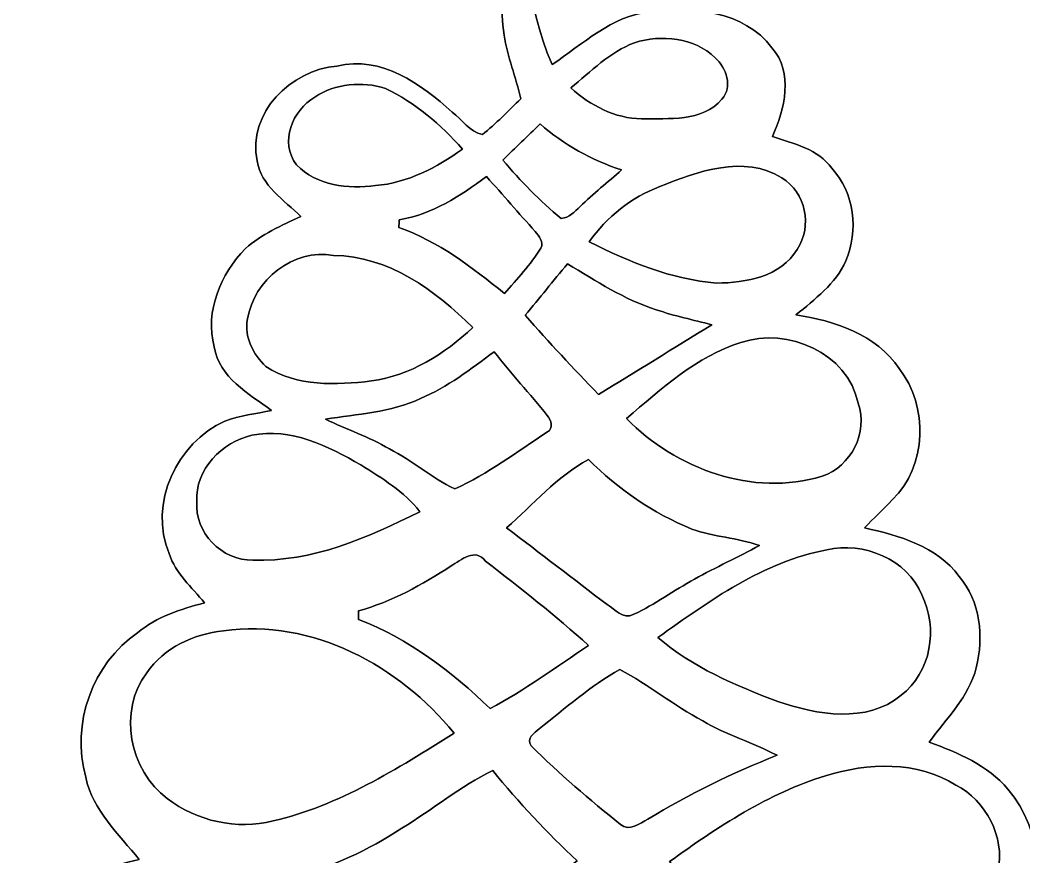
# Model space of a CAD drawing. Header units: centimetres. Extents: x -16.8 to 16.8, y -16.7 to 16.7.
# Drawn here: x -5.26 to 6.11, y 0.61 to 10.1 of the extents above; entities that cross this region are included whole.
import ezdxf

# ---------------------------------------------------------------- set-up
doc = ezdxf.new("R2010")
doc.units = ezdxf.units.CM
doc.header["$MEASUREMENT"] = 0
doc.layers.add('Layer 1', color=7, linetype='Continuous')

msp = doc.modelspace()

# ---------------------------------------------------------------- linework, layer by layer
at = {"layer": 'Layer 1', "color": 7}
for points, knots in [([(-16.77458, 16.66875), (-16.77458, 16.66875), (16.77458, 16.66875), (16.77458, 16.66875), (16.77458, 16.66875), (16.77458, 16.66875), (16.77458, -16.66875), (16.77458, -16.66875), (16.77458, -16.66875), (16.77458, -16.66875), (-16.77458, -16.66875), (-16.77458, -16.66875), (-16.77458, -16.66875), (-16.77458, -16.66875), (-16.77458, 16.66875), (-16.77458, 16.66875), (-16.77458, 16.66875), (-16.77458, 16.66875), (-16.77458, 16.66875), (-16.77458, 16.66875)], [0, 0, 0, 0, 0.16666667, 0.16666667, 0.16666667, 0.16666667, 0.33333333, 0.33333333, 0.33333333, 0.33333333, 0.5, 0.5, 0.5, 0.5, 0.66666667, 0.66666667, 0.66666667, 0.66666667, 1, 1, 1, 1]), ([(0.4131, 15.77693), (0.10372, 15.27492), (-0.15381, 14.72494), (-0.2226, 14.13298), (-0.2226, 14.13298), (-0.69921, 14.24693), (-1.21214, 14.2427), (-1.6697, 14.05467), (-1.6697, 14.05467), (-1.79952, 13.97847), (-1.96568, 13.92132), (-2.03235, 13.77491), (-2.03235, 13.77491), (-1.99425, 13.65991), (-1.90571, 13.57171), (-1.82421, 13.48599), (-1.82421, 13.48599), (-1.49754, 13.16567), (-1.07068, 12.97834), (-0.63324, 12.86616), (-0.63324, 12.86616), (-0.73766, 12.72822), (-0.87136, 12.61392), (-0.96203, 12.4647), (-0.96203, 12.4647), (-1.24284, 12.09075), (-1.25095, 11.59651), (-1.26824, 11.1506), (-1.26824, 11.1506), (-1.14618, 11.09698), (-1.01847, 11.03771), (-0.87948, 11.07757), (-0.87948, 11.07757), (-0.43533, 11.13437), (-0.03175, 11.37991), (0.26211, 11.71222), (0.26211, 11.71222), (0.22331, 11.11779), (0.14323, 10.52019), (0.22296, 9.9254), (0.22296, 9.9254), (0.26106, 9.67916), (0.35631, 9.44668), (0.41134, 9.20397), (0.41134, 9.20397), (0.26846, 9.06674), (0.133, 8.92069), (-0.02364, 8.79898), (-0.02364, 8.79898), (-0.17004, 8.82756), (-0.25329, 8.96902), (-0.36548, 9.05369), (-0.36548, 9.05369), (-0.72037, 9.36696), (-1.16734, 9.69857), (-1.67181, 9.57368), (-1.67181, 9.57368), (-2.19216, 9.53488), (-2.68746, 9.04028), (-2.57634, 8.49947), (-2.57634, 8.49947), (-2.53012, 8.22007), (-2.27013, 8.05356), (-2.07927, 7.86977), (-2.07927, 7.86977), (-2.29941, 7.76922), (-2.52589, 7.66833), (-2.70898, 7.50676), (-2.70898, 7.50676), (-2.98873, 7.21607), (-3.16794, 6.79873), (-3.06317, 6.39092), (-3.06317, 6.39092), (-3.00496, 6.04449), (-2.67229, 5.85999), (-2.41159, 5.67161), (-2.41159, 5.67161), (-2.58868, 5.6328), (-2.77248, 5.61763), (-2.94217, 5.55061), (-2.94217, 5.55061), (-3.4858, 5.30472), (-3.81282, 4.61504), (-3.57188, 4.04918), (-3.57188, 4.04918), (-3.50273, 3.82411), (-3.31399, 3.66889), (-3.17253, 3.48968), (-3.17253, 3.48968), (-3.44064, 3.41877), (-3.71299, 3.33269), (-3.92994, 3.15207), (-3.92994, 3.15207), (-4.44324, 2.79964), (-4.68842, 2.11349), (-4.51661, 1.51377), (-4.51661, 1.51377), (-4.43971, 1.1363), (-4.14267, 0.8696), (-3.9116, 0.58067), (-3.9116, 0.58067), (-4.25485, 0.502), (-4.60551, 0.38982), (-4.86057, 0.13335), (-4.86057, 0.13335), (-5.32765, -0.33514), (-5.56824, -1.06468), (-5.37633, -1.71097), (-5.37633, -1.71097), (-5.33047, -1.99425), (-5.13927, -2.2158), (-4.98828, -2.44898), (-4.98828, -2.44898), (-5.34423, -2.56893), (-5.6956, -2.72803), (-5.97041, -2.99014), (-5.97041, -2.99014), (-6.40574, -3.43429), (-6.66856, -4.06788), (-6.56096, -4.69512), (-6.56096, -4.69512), (-6.5278, -5.0606), (-6.31649, -5.36928), (-6.11964, -5.66596), (-6.11964, -5.66596), (-6.53591, -5.76263), (-6.94796, -5.91855), (-7.27569, -6.20113), (-7.27569, -6.20113), (-7.82214, -6.68761), (-8.13259, -7.48171), (-7.9181, -8.20244), (-7.9181, -8.20244), (-7.85742, -8.5725), (-7.58966, -8.85084), (-7.40551, -9.16411), (-7.40551, -9.16411), (-7.97525, -9.35919), (-8.51076, -9.68728), (-8.88436, -10.16635), (-8.88436, -10.16635), (-9.60579, -11.07475), (-9.52324, -12.48692), (-8.76018, -13.34629), (-8.76018, -13.34629), (-8.01617, -14.2367), (-6.7885, -14.58877), (-5.66349, -14.54503), (-5.66349, -14.54503), (-3.9183, -14.46601), (-2.30893, -13.66344), (-0.8696, -12.72999), (-0.8696, -12.72999), (-0.56444, -13.4814), (-0.66322, -14.34042), (-0.9211, -15.09183), (-0.9211, -15.09183), (-1.01424, -15.40651), (-1.18004, -15.71837), (-1.13594, -16.05597), (-1.13594, -16.05597), (-1.04669, -16.28175), (-0.77047, -16.36042), (-0.54786, -16.34666), (-0.54786, -16.34666), (0.34608, -16.35584), (1.24001, -16.41581), (2.13431, -16.37982), (2.13431, -16.37982), (2.4578, -16.3957), (2.83986, -16.17098), (2.81799, -15.80868), (2.81799, -15.80868), (2.80247, -15.13487), (2.56469, -14.49035), (2.47191, -13.82607), (2.47191, -13.82607), (2.38337, -13.32195), (2.42111, -12.80795), (2.46133, -12.30171), (2.46133, -12.30171), (2.66947, -12.39626), (2.85574, -12.52996), (3.05329, -12.64426), (3.05329, -12.64426), (4.12397, -13.31701), (5.44054, -13.58618), (6.69043, -13.39568), (6.69043, -13.39568), (7.37941, -13.3036), (8.0645, -13.06901), (8.61483, -12.63579), (8.61483, -12.63579), (9.01382, -12.33981), (9.31051, -11.90907), (9.4555, -11.43494), (9.4555, -11.43494), (9.55111, -10.92835), (9.52853, -10.3953), (9.39518, -9.89789), (9.39518, -9.89789), (9.25371, -9.52359), (9.01418, -9.18916), (8.71502, -8.92457), (8.71502, -8.92457), (8.24971, -8.52911), (7.6708, -8.30051), (7.0866, -8.14564), (7.0866, -8.14564), (7.23265, -8.00947), (7.38399, -7.87859), (7.51664, -7.72901), (7.51664, -7.72901), (8.07473, -7.10812), (8.15093, -6.10447), (7.67115, -5.4169), (7.67115, -5.4169), (7.34589, -4.91596), (6.76346, -4.65667), (6.20642, -4.50286), (6.20642, -4.50286), (6.31437, -4.40126), (6.43396, -4.31341), (6.54579, -4.2164), (6.54579, -4.2164), (7.21431, -3.59234), (7.37129, -2.44404), (6.7878, -1.71309), (6.7878, -1.71309), (6.48018, -1.29328), (5.94819, -1.14018), (5.46171, -1.03752), (5.46171, -1.03752), (5.68889, -0.83361), (5.94042, -0.64699), (6.0833, -0.3683), (6.0833, -0.3683), (6.40715, 0.17286), (6.32636, 0.89853), (5.93161, 1.38007), (5.93161, 1.38007), (5.69983, 1.64924), (5.36504, 1.79176), (5.03908, 1.91206), (5.03908, 1.91206), (5.23628, 2.17946), (5.48711, 2.42464), (5.57283, 2.75555), (5.57283, 2.75555), (5.6582, 3.10374), (5.6194, 3.5112), (5.37669, 3.79024), (5.37669, 3.79024), (5.12586, 4.13279), (4.699, 4.25309), (4.3053, 4.33917), (4.3053, 4.33917), (4.4069, 4.44888), (4.51873, 4.54766), (4.61927, 4.65843), (4.61927, 4.65843), (5.01685, 5.03837), (5.03237, 5.72135), (4.69794, 6.14574), (4.69794, 6.14574), (4.44394, 6.53415), (3.96487, 6.68796), (3.52919, 6.75358), (3.52919, 6.75358), (3.74333, 6.93314), (3.97757, 7.10353), (4.09575, 7.36812), (4.09575, 7.36812), (4.23933, 7.70961), (4.19312, 8.13929), (3.93559, 8.41551), (3.93559, 8.41551), (3.78072, 8.63424), (3.50132, 8.69632), (3.26214, 8.7757), (3.26214, 8.7757), (3.40148, 9.08226), (3.5052, 9.50454), (3.25579, 9.78217), (3.25579, 9.78217), (2.94111, 10.20269), (2.35162, 10.25207), (1.87325, 10.19104), (1.87325, 10.19104), (1.43792, 10.14166), (1.11407, 9.82274), (0.76588, 9.59097), (0.76588, 9.59097), (0.46179, 10.2937), (0.43815, 11.07017), (0.41698, 11.82335), (0.41698, 11.82335), (0.70167, 11.60956), (0.95426, 11.34251), (1.28905, 11.20316), (1.28905, 11.20316), (1.48978, 11.10227), (1.71697, 11.08251), (1.93499, 11.0423), (1.93499, 11.0423), (2.22568, 11.60004), (1.90006, 12.23716), (1.58856, 12.70988), (1.58856, 12.70988), (2.19393, 12.79278), (2.66277, 13.2528), (2.97039, 13.75339), (2.97039, 13.75339), (2.8007, 13.92872), (2.60138, 14.08853), (2.35973, 14.14745), (2.35973, 14.14745), (1.97873, 14.25928), (1.57621, 14.16262), (1.20191, 14.07301), (1.20191, 14.07301), (1.21073, 14.71718), (0.94756, 15.39346), (0.4131, 15.77693)], [0, 0, 0, 0, 0.01219512, 0.01219512, 0.01219512, 0.01219512, 0.02439024, 0.02439024, 0.02439024, 0.02439024, 0.03658537, 0.03658537, 0.03658537, 0.03658537, 0.04878049, 0.04878049, 0.04878049, 0.04878049, 0.06097561, 0.06097561, 0.06097561, 0.06097561, 0.07317073, 0.07317073, 0.07317073, 0.07317073, 0.08536585, 0.08536585, 0.08536585, 0.08536585, 0.09756098, 0.09756098, 0.09756098, 0.09756098, 0.1097561, 0.1097561, 0.1097561, 0.1097561, 0.12195122, 0.12195122, 0.12195122, 0.12195122, 0.13414634, 0.13414634, 0.13414634, 0.13414634, 0.14634146, 0.14634146, 0.14634146, 0.14634146, 0.15853659, 0.15853659, 0.15853659, 0.15853659, 0.17073171, 0.17073171, 0.17073171, 0.17073171, 0.18292683, 0.18292683, 0.18292683, 0.18292683, 0.19512195, 0.19512195, 0.19512195, 0.19512195, 0.20731707, 0.20731707, 0.20731707, 0.20731707, 0.2195122, 0.2195122, 0.2195122, 0.2195122, 0.23170732, 0.23170732, 0.23170732, 0.23170732, 0.24390244, 0.24390244, 0.24390244, 0.24390244, 0.25609756, 0.25609756, 0.25609756, 0.25609756, 0.26829268, 0.26829268, 0.26829268, 0.26829268, 0.2804878, 0.2804878, 0.2804878, 0.2804878, 0.29268293, 0.29268293, 0.29268293, 0.29268293, 0.30487805, 0.30487805, 0.30487805, 0.30487805, 0.31707317, 0.31707317, 0.31707317, 0.31707317, 0.32926829, 0.32926829, 0.32926829, 0.32926829, 0.34146341, 0.34146341, 0.34146341, 0.34146341, 0.35365854, 0.35365854, 0.35365854, 0.35365854, 0.36585366, 0.36585366, 0.36585366, 0.36585366, 0.37804878, 0.37804878, 0.37804878, 0.37804878, 0.3902439, 0.3902439, 0.3902439, 0.3902439, 0.40243902, 0.40243902, 0.40243902, 0.40243902, 0.41463415, 0.41463415, 0.41463415, 0.41463415, 0.42682927, 0.42682927, 0.42682927, 0.42682927, 0.43902439, 0.43902439, 0.43902439, 0.43902439, 0.45121951, 0.45121951, 0.45121951, 0.45121951, 0.46341463, 0.46341463, 0.46341463, 0.46341463, 0.47560976, 0.47560976, 0.47560976, 0.47560976, 0.48780488, 0.48780488, 0.48780488, 0.48780488, 0.5, 0.5, 0.5, 0.5, 0.51219512, 0.51219512, 0.51219512, 0.51219512, 0.52439024, 0.52439024, 0.52439024, 0.52439024, 0.53658537, 0.53658537, 0.53658537, 0.53658537, 0.54878049, 0.54878049, 0.54878049, 0.54878049, 0.56097561, 0.56097561, 0.56097561, 0.56097561, 0.57317073, 0.57317073, 0.57317073, 0.57317073, 0.58536585, 0.58536585, 0.58536585, 0.58536585, 0.59756098, 0.59756098, 0.59756098, 0.59756098, 0.6097561, 0.6097561, 0.6097561, 0.6097561, 0.62195122, 0.62195122, 0.62195122, 0.62195122, 0.63414634, 0.63414634, 0.63414634, 0.63414634, 0.64634146, 0.64634146, 0.64634146, 0.64634146, 0.65853659, 0.65853659, 0.65853659, 0.65853659, 0.67073171, 0.67073171, 0.67073171, 0.67073171, 0.68292683, 0.68292683, 0.68292683, 0.68292683, 0.69512195, 0.69512195, 0.69512195, 0.69512195, 0.70731707, 0.70731707, 0.70731707, 0.70731707, 0.7195122, 0.7195122, 0.7195122, 0.7195122, 0.73170732, 0.73170732, 0.73170732, 0.73170732, 0.74390244, 0.74390244, 0.74390244, 0.74390244, 0.75609756, 0.75609756, 0.75609756, 0.75609756, 0.76829268, 0.76829268, 0.76829268, 0.76829268, 0.7804878, 0.7804878, 0.7804878, 0.7804878, 0.79268293, 0.79268293, 0.79268293, 0.79268293, 0.80487805, 0.80487805, 0.80487805, 0.80487805, 0.81707317, 0.81707317, 0.81707317, 0.81707317, 0.82926829, 0.82926829, 0.82926829, 0.82926829, 0.84146341, 0.84146341, 0.84146341, 0.84146341, 0.85365854, 0.85365854, 0.85365854, 0.85365854, 0.86585366, 0.86585366, 0.86585366, 0.86585366, 0.87804878, 0.87804878, 0.87804878, 0.87804878, 0.8902439, 0.8902439, 0.8902439, 0.8902439, 0.90243902, 0.90243902, 0.90243902, 0.90243902, 0.91463415, 0.91463415, 0.91463415, 0.91463415, 0.92682927, 0.92682927, 0.92682927, 0.92682927, 0.93902439, 0.93902439, 0.93902439, 0.93902439, 0.95121951, 0.95121951, 0.95121951, 0.95121951, 0.96341463, 0.96341463, 0.96341463, 0.96341463, 0.97560976, 0.97560976, 0.97560976, 0.97560976, 1, 1, 1, 1]), ([(1.69898, 9.83827), (2.00448, 9.93528), (2.37666, 9.90036), (2.61373, 9.66893), (2.61373, 9.66893), (2.74002, 9.55428), (2.81517, 9.34261), (2.69064, 9.19797), (2.69064, 9.19797), (2.46662, 8.93868), (2.08492, 8.98384), (1.78082, 8.97572), (1.78082, 8.97572), (1.47849, 8.98172), (1.19733, 9.12707), (0.9779, 9.32709), (0.9779, 9.32709), (1.20579, 9.51089), (1.41817, 9.73561), (1.69898, 9.83827)], [0, 0, 0, 0, 0.16666667, 0.16666667, 0.16666667, 0.16666667, 0.33333333, 0.33333333, 0.33333333, 0.33333333, 0.5, 0.5, 0.5, 0.5, 0.66666667, 0.66666667, 0.66666667, 0.66666667, 1, 1, 1, 1]), ([(-1.92158, 9.22337), (-1.69086, 9.37613), (-1.38289, 9.4047), (-1.12219, 9.32145), (-1.12219, 9.32145), (-0.78599, 9.15846), (-0.49389, 8.91293), (-0.24906, 8.63212), (-0.24906, 8.63212), (-0.54116, 8.42504), (-0.87066, 8.25112), (-1.23296, 8.21937), (-1.23296, 8.21937), (-1.54058, 8.17809), (-1.905, 8.21831), (-2.12831, 8.45538), (-2.12831, 8.45538), (-2.32939, 8.71361), (-2.17346, 9.07239), (-1.92158, 9.22337)], [0, 0, 0, 0, 0.16666667, 0.16666667, 0.16666667, 0.16666667, 0.33333333, 0.33333333, 0.33333333, 0.33333333, 0.5, 0.5, 0.5, 0.5, 0.66666667, 0.66666667, 0.66666667, 0.66666667, 1, 1, 1, 1]), ([(0.20743, 8.50971), (0.3489, 8.64588), (0.4886, 8.78311), (0.63077, 8.91857), (0.63077, 8.91857), (0.90099, 8.68468), (1.21461, 8.50688), (1.55434, 8.39682), (1.55434, 8.39682), (1.39841, 8.25747), (1.2319, 8.13012), (1.08373, 7.98195), (1.08373, 7.98195), (1.02129, 7.92586), (0.9592, 7.85424), (0.8696, 7.84719), (0.8696, 7.84719), (0.62689, 8.04404), (0.40958, 8.27158), (0.20743, 8.50971)], [0, 0, 0, 0, 0.16666667, 0.16666667, 0.16666667, 0.16666667, 0.33333333, 0.33333333, 0.33333333, 0.33333333, 0.5, 0.5, 0.5, 0.5, 0.66666667, 0.66666667, 0.66666667, 0.66666667, 1, 1, 1, 1]), ([(1.9872, 8.20773), (2.41124, 8.37882), (2.94181, 8.57709), (3.36797, 8.30651), (3.36797, 8.30651), (3.64173, 8.14987), (3.71722, 7.75547), (3.54436, 7.49688), (3.54436, 7.49688), (3.35668, 7.18538), (2.96369, 7.11835), (2.62925, 7.11447), (2.62925, 7.11447), (2.11843, 7.15751), (1.63936, 7.35401), (1.18674, 7.58261), (1.18674, 7.58261), (1.38677, 7.86236), (1.66194, 8.08955), (1.9872, 8.20773)], [0, 0, 0, 0, 0.16666667, 0.16666667, 0.16666667, 0.16666667, 0.33333333, 0.33333333, 0.33333333, 0.33333333, 0.5, 0.5, 0.5, 0.5, 0.66666667, 0.66666667, 0.66666667, 0.66666667, 1, 1, 1, 1]), ([(-0.96485, 7.83343), (-0.59126, 7.89446), (-0.27552, 8.10295), (0.02293, 8.32097), (0.02293, 8.32097), (0.20955, 8.11601), (0.38806, 7.90434), (0.57538, 7.70008), (0.57538, 7.70008), (0.61489, 7.64752), (0.67839, 7.58049), (0.63782, 7.51099), (0.63782, 7.51099), (0.52282, 7.32296), (0.36936, 7.16209), (0.22613, 6.99558), (0.22613, 6.99558), (-0.13935, 7.29439), (-0.5207, 7.58684), (-0.97049, 7.74418), (-0.97049, 7.74418), (-0.96908, 7.7664), (-0.96626, 7.81121), (-0.96485, 7.83343)], [0, 0, 0, 0, 0.14285714, 0.14285714, 0.14285714, 0.14285714, 0.28571429, 0.28571429, 0.28571429, 0.28571429, 0.42857143, 0.42857143, 0.42857143, 0.42857143, 0.57142857, 0.57142857, 0.57142857, 0.57142857, 0.71428571, 0.71428571, 0.71428571, 0.71428571, 1, 1, 1, 1]), ([(-2.68499, 6.70842), (-2.61267, 7.15151), (-2.16711, 7.50888), (-1.71062, 7.42809), (-1.71062, 7.42809), (-1.08409, 7.42209), (-0.55739, 7.03439), (-0.1337, 6.61035), (-0.1337, 6.61035), (-0.45085, 6.30908), (-0.84208, 6.06743), (-1.28164, 6.00534), (-1.28164, 6.00534), (-1.68063, 5.95806), (-2.12408, 5.94007), (-2.47615, 6.16867), (-2.47615, 6.16867), (-2.62043, 6.30837), (-2.7245, 6.50134), (-2.68499, 6.70842)], [0, 0, 0, 0, 0.16666667, 0.16666667, 0.16666667, 0.16666667, 0.33333333, 0.33333333, 0.33333333, 0.33333333, 0.5, 0.5, 0.5, 0.5, 0.66666667, 0.66666667, 0.66666667, 0.66666667, 1, 1, 1, 1]), ([(0.94192, 7.33213), (1.26577, 7.13987), (1.58397, 6.92609), (1.94698, 6.81284), (1.94698, 6.81284), (2.15159, 6.74052), (2.36537, 6.69925), (2.57493, 6.6421), (2.57493, 6.6421), (2.14877, 6.37611), (1.71873, 6.11646), (1.29152, 5.85223), (1.29152, 5.85223), (1.00965, 6.14609), (0.72919, 6.44243), (0.46284, 6.75005), (0.46284, 6.75005), (0.6223, 6.94408), (0.77893, 7.14058), (0.94192, 7.33213)], [0, 0, 0, 0, 0.16666667, 0.16666667, 0.16666667, 0.16666667, 0.33333333, 0.33333333, 0.33333333, 0.33333333, 0.5, 0.5, 0.5, 0.5, 0.66666667, 0.66666667, 0.66666667, 0.66666667, 1, 1, 1, 1]), ([(2.90618, 6.44207), (3.43606, 6.61776), (4.11374, 6.32566), (4.23439, 5.7531), (4.23439, 5.7531), (4.34834, 5.42008), (4.1529, 5.03449), (3.82623, 4.92478), (3.82623, 4.92478), (3.03847, 4.68701), (2.17064, 5.00803), (1.60972, 5.57918), (1.60972, 5.57918), (2.00307, 5.91608), (2.40312, 6.28297), (2.90618, 6.44207)], [0, 0, 0, 0, 0.2, 0.2, 0.2, 0.2, 0.4, 0.4, 0.4, 0.4, 0.6, 0.6, 0.6, 0.6, 1, 1, 1, 1]), ([(-0.72461, 5.80602), (-0.41875, 5.93549), (-0.15416, 6.13939), (0.11007, 6.33695), (0.11007, 6.33695), (0.2988, 6.08647), (0.51647, 5.85999), (0.71191, 5.61516), (0.71191, 5.61516), (0.75459, 5.56472), (0.78528, 5.46594), (0.71226, 5.42819), (0.71226, 5.42819), (0.37077, 5.20312), (0.03775, 4.95124), (-0.33549, 4.7819), (-0.33549, 4.7819), (-0.59866, 4.90326), (-0.81668, 5.10716), (-1.07774, 5.23522), (-1.07774, 5.23522), (-1.30739, 5.37351), (-1.56351, 5.45394), (-1.80234, 5.57212), (-1.80234, 5.57212), (-1.44145, 5.6321), (-1.06151, 5.64797), (-0.72461, 5.80602)], [0, 0, 0, 0, 0.125, 0.125, 0.125, 0.125, 0.25, 0.25, 0.25, 0.25, 0.375, 0.375, 0.375, 0.375, 0.5, 0.5, 0.5, 0.5, 0.625, 0.625, 0.625, 0.625, 0.75, 0.75, 0.75, 0.75, 1, 1, 1, 1]), ([(-2.63454, 5.38974), (-2.19534, 5.48076), (-1.77094, 5.26415), (-1.40123, 5.0546), (-1.40123, 5.0546), (-1.16276, 4.90114), (-0.90664, 4.75192), (-0.7306, 4.52367), (-0.7306, 4.52367), (-1.32045, 4.22945), (-1.94945, 3.95005), (-2.62431, 3.97545), (-2.62431, 3.97545), (-2.9785, 3.96734), (-3.28542, 4.28837), (-3.25967, 4.63903), (-3.25967, 4.63903), (-3.28083, 5.00027), (-2.97286, 5.31601), (-2.63454, 5.38974)], [0, 0, 0, 0, 0.16666667, 0.16666667, 0.16666667, 0.16666667, 0.33333333, 0.33333333, 0.33333333, 0.33333333, 0.5, 0.5, 0.5, 0.5, 0.66666667, 0.66666667, 0.66666667, 0.66666667, 1, 1, 1, 1]), ([(0.24871, 4.34022), (0.5521, 4.6041), (0.82021, 4.9209), (1.17722, 5.11528), (1.17722, 5.11528), (1.51236, 4.78014), (1.91029, 4.50568), (2.35021, 4.32717), (2.35021, 4.32717), (2.59715, 4.23686), (2.86597, 4.22839), (3.11467, 4.14196), (3.11467, 4.14196), (2.87514, 4.00438), (2.62008, 3.89573), (2.38019, 3.75849), (2.38019, 3.75849), (2.14665, 3.63255), (1.93252, 3.47204), (1.69122, 3.36056), (1.69122, 3.36056), (1.56386, 3.29777), (1.48026, 3.4163), (1.3903, 3.46992), (1.3903, 3.46992), (1.01071, 3.76096), (0.63077, 4.05236), (0.24871, 4.34022)], [0, 0, 0, 0, 0.125, 0.125, 0.125, 0.125, 0.25, 0.25, 0.25, 0.25, 0.375, 0.375, 0.375, 0.375, 0.5, 0.5, 0.5, 0.5, 0.625, 0.625, 0.625, 0.625, 0.75, 0.75, 0.75, 0.75, 1, 1, 1, 1]), ([(-0.37783, 3.91019), (-0.26776, 3.97228), (-0.10266, 4.12115), (0.01164, 3.96134), (0.01164, 3.96134), (0.41169, 3.65831), (0.80574, 3.34186), (1.18039, 3.00778), (1.18039, 3.00778), (0.8128, 2.7626), (0.45473, 2.49908), (0.0635, 2.292), (0.0635, 2.292), (-0.36901, 2.71074), (-0.86184, 3.08398), (-1.42699, 3.30235), (-1.42699, 3.30235), (-1.42699, 3.32634), (-1.42769, 3.37467), (-1.42769, 3.39901), (-1.42769, 3.39901), (-1.04881, 3.50238), (-0.70414, 3.6957), (-0.37783, 3.91019)], [0, 0, 0, 0, 0.14285714, 0.14285714, 0.14285714, 0.14285714, 0.28571429, 0.28571429, 0.28571429, 0.28571429, 0.42857143, 0.42857143, 0.42857143, 0.42857143, 0.57142857, 0.57142857, 0.57142857, 0.57142857, 0.71428571, 0.71428571, 0.71428571, 0.71428571, 1, 1, 1, 1]), ([(3.87844, 4.09116), (4.29401, 4.18712), (4.78931, 3.98745), (4.95512, 3.57999), (4.95512, 3.57999), (5.14244, 3.20499), (5.0613, 2.70122), (4.71946, 2.44228), (4.71946, 2.44228), (4.32788, 2.11772), (3.76731, 2.22356), (3.32281, 2.37137), (3.32281, 2.37137), (2.84515, 2.55623), (2.35514, 2.75872), (1.96427, 3.09774), (1.96427, 3.09774), (2.54847, 3.5119), (3.15877, 3.9564), (3.87844, 4.09116)], [0, 0, 0, 0, 0.16666667, 0.16666667, 0.16666667, 0.16666667, 0.33333333, 0.33333333, 0.33333333, 0.33333333, 0.5, 0.5, 0.5, 0.5, 0.66666667, 0.66666667, 0.66666667, 0.66666667, 1, 1, 1, 1]), ([(-2.95769, 3.17183), (-1.95404, 3.31717), (-0.96414, 2.77601), (-0.34361, 2.01295), (-0.34361, 2.01295), (-0.98813, 1.61008), (-1.64465, 1.19133), (-2.39536, 1.01953), (-2.39536, 1.01953), (-2.8067, 0.91299), (-3.25896, 1.01706), (-3.59481, 1.27212), (-3.59481, 1.27212), (-4.01814, 1.58926), (-4.1589, 2.26871), (-3.82376, 2.69663), (-3.82376, 2.69663), (-3.6322, 2.98238), (-3.29353, 3.13937), (-2.95769, 3.17183)], [0, 0, 0, 0, 0.16666667, 0.16666667, 0.16666667, 0.16666667, 0.33333333, 0.33333333, 0.33333333, 0.33333333, 0.5, 0.5, 0.5, 0.5, 0.66666667, 0.66666667, 0.66666667, 0.66666667, 1, 1, 1, 1]), ([(0.61877, 2.06234), (0.91687, 2.29553), (1.20262, 2.55058), (1.53494, 2.73544), (1.53494, 2.73544), (1.85914, 2.56223), (2.14665, 2.32481), (2.47227, 2.1523), (2.47227, 2.1523), (2.73967, 1.99319), (3.04059, 1.90535), (3.31576, 1.76213), (3.31576, 1.76213), (2.80811, 1.56386), (2.31846, 1.32151), (1.85244, 1.03858), (1.85244, 1.03858), (1.76177, 0.99483), (1.64112, 0.89112), (1.54305, 0.97755), (1.54305, 0.97755), (1.19168, 1.25836), (0.84667, 1.55046), (0.53093, 1.87078), (0.53093, 1.87078), (0.46814, 1.95333), (0.56303, 2.0133), (0.61877, 2.06234)], [0, 0, 0, 0, 0.125, 0.125, 0.125, 0.125, 0.25, 0.25, 0.25, 0.25, 0.375, 0.375, 0.375, 0.375, 0.5, 0.5, 0.5, 0.5, 0.625, 0.625, 0.625, 0.625, 0.75, 0.75, 0.75, 0.75, 1, 1, 1, 1]), ([(3.86221, 1.53141), (4.34305, 1.67569), (4.90326, 1.70286), (5.34211, 1.42416), (5.34211, 1.42416), (5.68396, 1.24672), (5.89174, 0.84208), (5.82366, 0.46038), (5.82366, 0.46038), (5.7591, -0.00282), (5.3721, -0.37818), (4.92231, -0.47696), (4.92231, -0.47696), (4.25344, -0.65652), (3.55529, -0.43568), (2.98132, -0.08714), (2.98132, -0.08714), (2.67441, 0.10654), (2.33645, 0.27834), (2.09656, 0.55774), (2.09656, 0.55774), (2.64231, 0.95074), (3.21486, 1.32891), (3.86221, 1.53141)], [0, 0, 0, 0, 0.14285714, 0.14285714, 0.14285714, 0.14285714, 0.28571429, 0.28571429, 0.28571429, 0.28571429, 0.42857143, 0.42857143, 0.42857143, 0.42857143, 0.57142857, 0.57142857, 0.57142857, 0.57142857, 0.71428571, 0.71428571, 0.71428571, 0.71428571, 1, 1, 1, 1]), ([(-0.93486, 0.93486), (-0.58879, 1.14864), (-0.2727, 1.41076), (0.09349, 1.59138), (0.09349, 1.59138), (0.387, 1.22661), (0.70908, 0.88547), (1.05057, 0.5655), (1.05057, 0.5655), (0.58984, 0.22331), (0.10971, -0.09208), (-0.37006, -0.4064), (-0.37006, -0.4064), (-0.47413, -0.44062), (-0.57926, -0.60078), (-0.69533, -0.51823), (-0.69533, -0.51823), (-1.1751, -0.23742), (-1.63795, 0.0822), (-2.16323, 0.27517), (-2.16323, 0.27517), (-2.165, 0.2988), (-2.16923, 0.34572), (-2.17099, 0.36936), (-2.17099, 0.36936), (-1.7339, 0.49636), (-1.31727, 0.68862), (-0.93486, 0.93486)], [0, 0, 0, 0, 0.125, 0.125, 0.125, 0.125, 0.25, 0.25, 0.25, 0.25, 0.375, 0.375, 0.375, 0.375, 0.5, 0.5, 0.5, 0.5, 0.625, 0.625, 0.625, 0.625, 0.75, 0.75, 0.75, 0.75, 1, 1, 1, 1])]:
    msp.add_open_spline(points, degree=3, knots=knots, dxfattribs=at)
at = {"layer": 'Layer 1', "color": 253}
for points, knots in [([(0.4131, 15.77693), (0.94756, 15.39346), (1.21073, 14.71718), (1.20191, 14.07301), (1.20191, 14.07301), (1.57621, 14.16262), (1.97873, 14.25928), (2.35973, 14.14745), (2.35973, 14.14745), (2.60138, 14.08853), (2.8007, 13.92872), (2.97039, 13.75339), (2.97039, 13.75339), (2.66277, 13.2528), (2.19393, 12.79278), (1.58856, 12.70988), (1.58856, 12.70988), (1.90006, 12.23716), (2.22568, 11.60004), (1.93499, 11.0423), (1.93499, 11.0423), (1.71697, 11.08251), (1.48978, 11.10227), (1.28905, 11.20316), (1.28905, 11.20316), (0.95426, 11.34251), (0.70167, 11.60956), (0.41698, 11.82335), (0.41698, 11.82335), (0.43815, 11.07017), (0.46179, 10.2937), (0.76588, 9.59097), (0.76588, 9.59097), (1.11407, 9.82274), (1.43792, 10.14166), (1.87325, 10.19104), (1.87325, 10.19104), (2.35162, 10.25207), (2.94111, 10.20269), (3.25579, 9.78217), (3.25579, 9.78217), (3.5052, 9.50454), (3.40148, 9.08226), (3.26214, 8.7757), (3.26214, 8.7757), (3.50132, 8.69632), (3.78072, 8.63424), (3.93559, 8.41551), (3.93559, 8.41551), (4.19312, 8.13929), (4.23933, 7.70961), (4.09575, 7.36812), (4.09575, 7.36812), (3.97757, 7.10353), (3.74333, 6.93314), (3.52919, 6.75358), (3.52919, 6.75358), (3.96487, 6.68796), (4.44394, 6.53415), (4.69794, 6.14574), (4.69794, 6.14574), (5.03237, 5.72135), (5.01685, 5.03837), (4.61927, 4.65843), (4.61927, 4.65843), (4.51873, 4.54766), (4.4069, 4.44888), (4.3053, 4.33917), (4.3053, 4.33917), (4.699, 4.25309), (5.12586, 4.13279), (5.37669, 3.79024), (5.37669, 3.79024), (5.6194, 3.5112), (5.6582, 3.10374), (5.57283, 2.75555), (5.57283, 2.75555), (5.48711, 2.42464), (5.23628, 2.17946), (5.03908, 1.91206), (5.03908, 1.91206), (5.36504, 1.79176), (5.69983, 1.64924), (5.93161, 1.38007), (5.93161, 1.38007), (6.32636, 0.89853), (6.40715, 0.17286), (6.0833, -0.3683), (6.0833, -0.3683), (5.94042, -0.64699), (5.68889, -0.83361), (5.46171, -1.03752), (5.46171, -1.03752), (5.94819, -1.14018), (6.48018, -1.29328), (6.7878, -1.71309), (6.7878, -1.71309), (7.37129, -2.44404), (7.21431, -3.59234), (6.54579, -4.2164), (6.54579, -4.2164), (6.43396, -4.31341), (6.31437, -4.40126), (6.20642, -4.50286), (6.20642, -4.50286), (6.76346, -4.65667), (7.34589, -4.91596), (7.67115, -5.4169), (7.67115, -5.4169), (8.15093, -6.10447), (8.07473, -7.10812), (7.51664, -7.72901), (7.51664, -7.72901), (7.38399, -7.87859), (7.23265, -8.00947), (7.0866, -8.14564), (7.0866, -8.14564), (7.6708, -8.30051), (8.24971, -8.52911), (8.71502, -8.92457), (8.71502, -8.92457), (9.01418, -9.18916), (9.25371, -9.52359), (9.39518, -9.89789), (9.39518, -9.89789), (9.52853, -10.3953), (9.55111, -10.92835), (9.4555, -11.43494), (9.4555, -11.43494), (9.31051, -11.90907), (9.01382, -12.33981), (8.61483, -12.63579), (8.61483, -12.63579), (8.0645, -13.06901), (7.37941, -13.3036), (6.69043, -13.39568), (6.69043, -13.39568), (5.44054, -13.58618), (4.12397, -13.31701), (3.05329, -12.64426), (3.05329, -12.64426), (2.85574, -12.52996), (2.66947, -12.39626), (2.46133, -12.30171), (2.46133, -12.30171), (2.42111, -12.80795), (2.38337, -13.32195), (2.47191, -13.82607), (2.47191, -13.82607), (2.56469, -14.49035), (2.80247, -15.13487), (2.81799, -15.80868), (2.81799, -15.80868), (2.83986, -16.17098), (2.4578, -16.3957), (2.13431, -16.37982), (2.13431, -16.37982), (1.24001, -16.41581), (0.34608, -16.35584), (-0.54786, -16.34666), (-0.54786, -16.34666), (-0.77047, -16.36042), (-1.04669, -16.28175), (-1.13594, -16.05597), (-1.13594, -16.05597), (-1.18004, -15.71837), (-1.01424, -15.40651), (-0.9211, -15.09183), (-0.9211, -15.09183), (-0.66322, -14.34042), (-0.56444, -13.4814), (-0.8696, -12.72999), (-0.8696, -12.72999), (-2.30893, -13.66344), (-3.9183, -14.46601), (-5.66349, -14.54503), (-5.66349, -14.54503), (-6.7885, -14.58877), (-8.01617, -14.2367), (-8.76018, -13.34629), (-8.76018, -13.34629), (-9.52324, -12.48692), (-9.60579, -11.07475), (-8.88436, -10.16635), (-8.88436, -10.16635), (-8.51076, -9.68728), (-7.97525, -9.35919), (-7.40551, -9.16411), (-7.40551, -9.16411), (-7.58966, -8.85084), (-7.85742, -8.5725), (-7.9181, -8.20244), (-7.9181, -8.20244), (-8.13259, -7.48171), (-7.82214, -6.68761), (-7.27569, -6.20113), (-7.27569, -6.20113), (-6.94796, -5.91855), (-6.53591, -5.76263), (-6.11964, -5.66596), (-6.11964, -5.66596), (-6.31649, -5.36928), (-6.5278, -5.0606), (-6.56096, -4.69512), (-6.56096, -4.69512), (-6.66856, -4.06788), (-6.40574, -3.43429), (-5.97041, -2.99014), (-5.97041, -2.99014), (-5.6956, -2.72803), (-5.34423, -2.56893), (-4.98828, -2.44898), (-4.98828, -2.44898), (-5.13927, -2.2158), (-5.33047, -1.99425), (-5.37633, -1.71097), (-5.37633, -1.71097), (-5.56824, -1.06468), (-5.32765, -0.33514), (-4.86057, 0.13335), (-4.86057, 0.13335), (-4.60551, 0.38982), (-4.25485, 0.502), (-3.9116, 0.58067), (-3.9116, 0.58067), (-4.14267, 0.8696), (-4.43971, 1.1363), (-4.51661, 1.51377), (-4.51661, 1.51377), (-4.68842, 2.11349), (-4.44324, 2.79964), (-3.92994, 3.15207), (-3.92994, 3.15207), (-3.71299, 3.33269), (-3.44064, 3.41877), (-3.17253, 3.48968), (-3.17253, 3.48968), (-3.31399, 3.66889), (-3.50273, 3.82411), (-3.57188, 4.04918), (-3.57188, 4.04918), (-3.81282, 4.61504), (-3.4858, 5.30472), (-2.94217, 5.55061), (-2.94217, 5.55061), (-2.77248, 5.61763), (-2.58868, 5.6328), (-2.41159, 5.67161), (-2.41159, 5.67161), (-2.67229, 5.85999), (-3.00496, 6.04449), (-3.06317, 6.39092), (-3.06317, 6.39092), (-3.16794, 6.79873), (-2.98873, 7.21607), (-2.70898, 7.50676), (-2.70898, 7.50676), (-2.52589, 7.66833), (-2.29941, 7.76922), (-2.07927, 7.86977), (-2.07927, 7.86977), (-2.27013, 8.05356), (-2.53012, 8.22007), (-2.57634, 8.49947), (-2.57634, 8.49947), (-2.68746, 9.04028), (-2.19216, 9.53488), (-1.67181, 9.57368), (-1.67181, 9.57368), (-1.16734, 9.69857), (-0.72037, 9.36696), (-0.36548, 9.05369), (-0.36548, 9.05369), (-0.25329, 8.96902), (-0.17004, 8.82756), (-0.02364, 8.79898), (-0.02364, 8.79898), (0.133, 8.92069), (0.26846, 9.06674), (0.41134, 9.20397), (0.41134, 9.20397), (0.35631, 9.44668), (0.26106, 9.67916), (0.22296, 9.9254), (0.22296, 9.9254), (0.14323, 10.52019), (0.22331, 11.11779), (0.26211, 11.71222), (0.26211, 11.71222), (-0.03175, 11.37991), (-0.43533, 11.13437), (-0.87948, 11.07757), (-0.87948, 11.07757), (-1.01847, 11.03771), (-1.14618, 11.09698), (-1.26824, 11.1506), (-1.26824, 11.1506), (-1.25095, 11.59651), (-1.24284, 12.09075), (-0.96203, 12.4647), (-0.96203, 12.4647), (-0.87136, 12.61392), (-0.73766, 12.72822), (-0.63324, 12.86616), (-0.63324, 12.86616), (-1.07068, 12.97834), (-1.49754, 13.16567), (-1.82421, 13.48599), (-1.82421, 13.48599), (-1.90571, 13.57171), (-1.99425, 13.65991), (-2.03235, 13.77491), (-2.03235, 13.77491), (-1.96568, 13.92132), (-1.79952, 13.97847), (-1.6697, 14.05467), (-1.6697, 14.05467), (-1.21214, 14.2427), (-0.69921, 14.24693), (-0.2226, 14.13298), (-0.2226, 14.13298), (-0.15381, 14.72494), (0.10372, 15.27492), (0.4131, 15.77693), (0.4131, 15.77693), (0.4131, 15.77693), (0.4131, 15.77693), (0.4131, 15.77693)], [0, 0, 0, 0, 0.01204819, 0.01204819, 0.01204819, 0.01204819, 0.02409639, 0.02409639, 0.02409639, 0.02409639, 0.03614458, 0.03614458, 0.03614458, 0.03614458, 0.04819277, 0.04819277, 0.04819277, 0.04819277, 0.06024096, 0.06024096, 0.06024096, 0.06024096, 0.07228916, 0.07228916, 0.07228916, 0.07228916, 0.08433735, 0.08433735, 0.08433735, 0.08433735, 0.09638554, 0.09638554, 0.09638554, 0.09638554, 0.10843373, 0.10843373, 0.10843373, 0.10843373, 0.12048193, 0.12048193, 0.12048193, 0.12048193, 0.13253012, 0.13253012, 0.13253012, 0.13253012, 0.14457831, 0.14457831, 0.14457831, 0.14457831, 0.15662651, 0.15662651, 0.15662651, 0.15662651, 0.1686747, 0.1686747, 0.1686747, 0.1686747, 0.18072289, 0.18072289, 0.18072289, 0.18072289, 0.19277108, 0.19277108, 0.19277108, 0.19277108, 0.20481928, 0.20481928, 0.20481928, 0.20481928, 0.21686747, 0.21686747, 0.21686747, 0.21686747, 0.22891566, 0.22891566, 0.22891566, 0.22891566, 0.24096386, 0.24096386, 0.24096386, 0.24096386, 0.25301205, 0.25301205, 0.25301205, 0.25301205, 0.26506024, 0.26506024, 0.26506024, 0.26506024, 0.27710843, 0.27710843, 0.27710843, 0.27710843, 0.28915663, 0.28915663, 0.28915663, 0.28915663, 0.30120482, 0.30120482, 0.30120482, 0.30120482, 0.31325301, 0.31325301, 0.31325301, 0.31325301, 0.3253012, 0.3253012, 0.3253012, 0.3253012, 0.3373494, 0.3373494, 0.3373494, 0.3373494, 0.34939759, 0.34939759, 0.34939759, 0.34939759, 0.36144578, 0.36144578, 0.36144578, 0.36144578, 0.37349398, 0.37349398, 0.37349398, 0.37349398, 0.38554217, 0.38554217, 0.38554217, 0.38554217, 0.39759036, 0.39759036, 0.39759036, 0.39759036, 0.40963855, 0.40963855, 0.40963855, 0.40963855, 0.42168675, 0.42168675, 0.42168675, 0.42168675, 0.43373494, 0.43373494, 0.43373494, 0.43373494, 0.44578313, 0.44578313, 0.44578313, 0.44578313, 0.45783133, 0.45783133, 0.45783133, 0.45783133, 0.46987952, 0.46987952, 0.46987952, 0.46987952, 0.48192771, 0.48192771, 0.48192771, 0.48192771, 0.4939759, 0.4939759, 0.4939759, 0.4939759, 0.5060241, 0.5060241, 0.5060241, 0.5060241, 0.51807229, 0.51807229, 0.51807229, 0.51807229, 0.53012048, 0.53012048, 0.53012048, 0.53012048, 0.54216867, 0.54216867, 0.54216867, 0.54216867, 0.55421687, 0.55421687, 0.55421687, 0.55421687, 0.56626506, 0.56626506, 0.56626506, 0.56626506, 0.57831325, 0.57831325, 0.57831325, 0.57831325, 0.59036145, 0.59036145, 0.59036145, 0.59036145, 0.60240964, 0.60240964, 0.60240964, 0.60240964, 0.61445783, 0.61445783, 0.61445783, 0.61445783, 0.62650602, 0.62650602, 0.62650602, 0.62650602, 0.63855422, 0.63855422, 0.63855422, 0.63855422, 0.65060241, 0.65060241, 0.65060241, 0.65060241, 0.6626506, 0.6626506, 0.6626506, 0.6626506, 0.6746988, 0.6746988, 0.6746988, 0.6746988, 0.68674699, 0.68674699, 0.68674699, 0.68674699, 0.69879518, 0.69879518, 0.69879518, 0.69879518, 0.71084337, 0.71084337, 0.71084337, 0.71084337, 0.72289157, 0.72289157, 0.72289157, 0.72289157, 0.73493976, 0.73493976, 0.73493976, 0.73493976, 0.74698795, 0.74698795, 0.74698795, 0.74698795, 0.75903614, 0.75903614, 0.75903614, 0.75903614, 0.77108434, 0.77108434, 0.77108434, 0.77108434, 0.78313253, 0.78313253, 0.78313253, 0.78313253, 0.79518072, 0.79518072, 0.79518072, 0.79518072, 0.80722892, 0.80722892, 0.80722892, 0.80722892, 0.81927711, 0.81927711, 0.81927711, 0.81927711, 0.8313253, 0.8313253, 0.8313253, 0.8313253, 0.84337349, 0.84337349, 0.84337349, 0.84337349, 0.85542169, 0.85542169, 0.85542169, 0.85542169, 0.86746988, 0.86746988, 0.86746988, 0.86746988, 0.87951807, 0.87951807, 0.87951807, 0.87951807, 0.89156627, 0.89156627, 0.89156627, 0.89156627, 0.90361446, 0.90361446, 0.90361446, 0.90361446, 0.91566265, 0.91566265, 0.91566265, 0.91566265, 0.92771084, 0.92771084, 0.92771084, 0.92771084, 0.93975904, 0.93975904, 0.93975904, 0.93975904, 0.95180723, 0.95180723, 0.95180723, 0.95180723, 0.96385542, 0.96385542, 0.96385542, 0.96385542, 0.97590361, 0.97590361, 0.97590361, 0.97590361, 1, 1, 1, 1]), ([(1.69898, 9.83827), (1.41817, 9.73561), (1.20579, 9.51089), (0.9779, 9.32709), (0.9779, 9.32709), (1.19733, 9.12707), (1.47849, 8.98172), (1.78082, 8.97572), (1.78082, 8.97572), (2.08492, 8.98384), (2.46662, 8.93868), (2.69064, 9.19797), (2.69064, 9.19797), (2.81517, 9.34261), (2.74002, 9.55428), (2.61373, 9.66893), (2.61373, 9.66893), (2.37666, 9.90036), (2.00448, 9.93528), (1.69898, 9.83827), (1.69898, 9.83827), (1.69898, 9.83827), (1.69898, 9.83827), (1.69898, 9.83827)], [0, 0, 0, 0, 0.14285714, 0.14285714, 0.14285714, 0.14285714, 0.28571429, 0.28571429, 0.28571429, 0.28571429, 0.42857143, 0.42857143, 0.42857143, 0.42857143, 0.57142857, 0.57142857, 0.57142857, 0.57142857, 0.71428571, 0.71428571, 0.71428571, 0.71428571, 1, 1, 1, 1]), ([(-1.92158, 9.22337), (-2.17346, 9.07239), (-2.32939, 8.71361), (-2.12831, 8.45538), (-2.12831, 8.45538), (-1.905, 8.21831), (-1.54058, 8.17809), (-1.23296, 8.21937), (-1.23296, 8.21937), (-0.87066, 8.25112), (-0.54116, 8.42504), (-0.24906, 8.63212), (-0.24906, 8.63212), (-0.49389, 8.91293), (-0.78599, 9.15846), (-1.12219, 9.32145), (-1.12219, 9.32145), (-1.38289, 9.4047), (-1.69086, 9.37613), (-1.92158, 9.22337), (-1.92158, 9.22337), (-1.92158, 9.22337), (-1.92158, 9.22337), (-1.92158, 9.22337)], [0, 0, 0, 0, 0.14285714, 0.14285714, 0.14285714, 0.14285714, 0.28571429, 0.28571429, 0.28571429, 0.28571429, 0.42857143, 0.42857143, 0.42857143, 0.42857143, 0.57142857, 0.57142857, 0.57142857, 0.57142857, 0.71428571, 0.71428571, 0.71428571, 0.71428571, 1, 1, 1, 1]), ([(0.20743, 8.50971), (0.40958, 8.27158), (0.62689, 8.04404), (0.8696, 7.84719), (0.8696, 7.84719), (0.9592, 7.85424), (1.02129, 7.92586), (1.08373, 7.98195), (1.08373, 7.98195), (1.2319, 8.13012), (1.39841, 8.25747), (1.55434, 8.39682), (1.55434, 8.39682), (1.21461, 8.50688), (0.90099, 8.68468), (0.63077, 8.91857), (0.63077, 8.91857), (0.4886, 8.78311), (0.3489, 8.64588), (0.20743, 8.50971), (0.20743, 8.50971), (0.20743, 8.50971), (0.20743, 8.50971), (0.20743, 8.50971)], [0, 0, 0, 0, 0.14285714, 0.14285714, 0.14285714, 0.14285714, 0.28571429, 0.28571429, 0.28571429, 0.28571429, 0.42857143, 0.42857143, 0.42857143, 0.42857143, 0.57142857, 0.57142857, 0.57142857, 0.57142857, 0.71428571, 0.71428571, 0.71428571, 0.71428571, 1, 1, 1, 1]), ([(1.9872, 8.20773), (1.66194, 8.08955), (1.38677, 7.86236), (1.18674, 7.58261), (1.18674, 7.58261), (1.63936, 7.35401), (2.11843, 7.15751), (2.62925, 7.11447), (2.62925, 7.11447), (2.96369, 7.11835), (3.35668, 7.18538), (3.54436, 7.49688), (3.54436, 7.49688), (3.71722, 7.75547), (3.64173, 8.14987), (3.36797, 8.30651), (3.36797, 8.30651), (2.94181, 8.57709), (2.41124, 8.37882), (1.9872, 8.20773), (1.9872, 8.20773), (1.9872, 8.20773), (1.9872, 8.20773), (1.9872, 8.20773)], [0, 0, 0, 0, 0.14285714, 0.14285714, 0.14285714, 0.14285714, 0.28571429, 0.28571429, 0.28571429, 0.28571429, 0.42857143, 0.42857143, 0.42857143, 0.42857143, 0.57142857, 0.57142857, 0.57142857, 0.57142857, 0.71428571, 0.71428571, 0.71428571, 0.71428571, 1, 1, 1, 1]), ([(-0.96485, 7.83343), (-0.96626, 7.81121), (-0.96908, 7.7664), (-0.97049, 7.74418), (-0.97049, 7.74418), (-0.5207, 7.58684), (-0.13935, 7.29439), (0.22613, 6.99558), (0.22613, 6.99558), (0.36936, 7.16209), (0.52282, 7.32296), (0.63782, 7.51099), (0.63782, 7.51099), (0.67839, 7.58049), (0.61489, 7.64752), (0.57538, 7.70008), (0.57538, 7.70008), (0.38806, 7.90434), (0.20955, 8.11601), (0.02293, 8.32097), (0.02293, 8.32097), (-0.27552, 8.10295), (-0.59126, 7.89446), (-0.96485, 7.83343), (-0.96485, 7.83343), (-0.96485, 7.83343), (-0.96485, 7.83343), (-0.96485, 7.83343)], [0, 0, 0, 0, 0.125, 0.125, 0.125, 0.125, 0.25, 0.25, 0.25, 0.25, 0.375, 0.375, 0.375, 0.375, 0.5, 0.5, 0.5, 0.5, 0.625, 0.625, 0.625, 0.625, 0.75, 0.75, 0.75, 0.75, 1, 1, 1, 1]), ([(-2.68499, 6.70842), (-2.7245, 6.50134), (-2.62043, 6.30837), (-2.47615, 6.16867), (-2.47615, 6.16867), (-2.12408, 5.94007), (-1.68063, 5.95806), (-1.28164, 6.00534), (-1.28164, 6.00534), (-0.84208, 6.06743), (-0.45085, 6.30908), (-0.1337, 6.61035), (-0.1337, 6.61035), (-0.55739, 7.03439), (-1.08409, 7.42209), (-1.71062, 7.42809), (-1.71062, 7.42809), (-2.16711, 7.50888), (-2.61267, 7.15151), (-2.68499, 6.70842), (-2.68499, 6.70842), (-2.68499, 6.70842), (-2.68499, 6.70842), (-2.68499, 6.70842)], [0, 0, 0, 0, 0.14285714, 0.14285714, 0.14285714, 0.14285714, 0.28571429, 0.28571429, 0.28571429, 0.28571429, 0.42857143, 0.42857143, 0.42857143, 0.42857143, 0.57142857, 0.57142857, 0.57142857, 0.57142857, 0.71428571, 0.71428571, 0.71428571, 0.71428571, 1, 1, 1, 1]), ([(0.94192, 7.33213), (0.77893, 7.14058), (0.6223, 6.94408), (0.46284, 6.75005), (0.46284, 6.75005), (0.72919, 6.44243), (1.00965, 6.14609), (1.29152, 5.85223), (1.29152, 5.85223), (1.71873, 6.11646), (2.14877, 6.37611), (2.57493, 6.6421), (2.57493, 6.6421), (2.36537, 6.69925), (2.15159, 6.74052), (1.94698, 6.81284), (1.94698, 6.81284), (1.58397, 6.92609), (1.26577, 7.13987), (0.94192, 7.33213), (0.94192, 7.33213), (0.94192, 7.33213), (0.94192, 7.33213), (0.94192, 7.33213)], [0, 0, 0, 0, 0.14285714, 0.14285714, 0.14285714, 0.14285714, 0.28571429, 0.28571429, 0.28571429, 0.28571429, 0.42857143, 0.42857143, 0.42857143, 0.42857143, 0.57142857, 0.57142857, 0.57142857, 0.57142857, 0.71428571, 0.71428571, 0.71428571, 0.71428571, 1, 1, 1, 1]), ([(2.90618, 6.44207), (2.40312, 6.28297), (2.00307, 5.91608), (1.60972, 5.57918), (1.60972, 5.57918), (2.17064, 5.00803), (3.03847, 4.68701), (3.82623, 4.92478), (3.82623, 4.92478), (4.1529, 5.03449), (4.34834, 5.42008), (4.23439, 5.7531), (4.23439, 5.7531), (4.11374, 6.32566), (3.43606, 6.61776), (2.90618, 6.44207), (2.90618, 6.44207), (2.90618, 6.44207), (2.90618, 6.44207), (2.90618, 6.44207)], [0, 0, 0, 0, 0.16666667, 0.16666667, 0.16666667, 0.16666667, 0.33333333, 0.33333333, 0.33333333, 0.33333333, 0.5, 0.5, 0.5, 0.5, 0.66666667, 0.66666667, 0.66666667, 0.66666667, 1, 1, 1, 1]), ([(-0.72461, 5.80602), (-1.06151, 5.64797), (-1.44145, 5.6321), (-1.80234, 5.57212), (-1.80234, 5.57212), (-1.56351, 5.45394), (-1.30739, 5.37351), (-1.07774, 5.23522), (-1.07774, 5.23522), (-0.81668, 5.10716), (-0.59866, 4.90326), (-0.33549, 4.7819), (-0.33549, 4.7819), (0.03775, 4.95124), (0.37077, 5.20312), (0.71226, 5.42819), (0.71226, 5.42819), (0.78528, 5.46594), (0.75459, 5.56472), (0.71191, 5.61516), (0.71191, 5.61516), (0.51647, 5.85999), (0.2988, 6.08647), (0.11007, 6.33695), (0.11007, 6.33695), (-0.15416, 6.13939), (-0.41875, 5.93549), (-0.72461, 5.80602), (-0.72461, 5.80602), (-0.72461, 5.80602), (-0.72461, 5.80602), (-0.72461, 5.80602)], [0, 0, 0, 0, 0.11111111, 0.11111111, 0.11111111, 0.11111111, 0.22222222, 0.22222222, 0.22222222, 0.22222222, 0.33333333, 0.33333333, 0.33333333, 0.33333333, 0.44444444, 0.44444444, 0.44444444, 0.44444444, 0.55555556, 0.55555556, 0.55555556, 0.55555556, 0.66666667, 0.66666667, 0.66666667, 0.66666667, 0.77777778, 0.77777778, 0.77777778, 0.77777778, 1, 1, 1, 1]), ([(-2.63454, 5.38974), (-2.97286, 5.31601), (-3.28083, 5.00027), (-3.25967, 4.63903), (-3.25967, 4.63903), (-3.28542, 4.28837), (-2.9785, 3.96734), (-2.62431, 3.97545), (-2.62431, 3.97545), (-1.94945, 3.95005), (-1.32045, 4.22945), (-0.7306, 4.52367), (-0.7306, 4.52367), (-0.90664, 4.75192), (-1.16276, 4.90114), (-1.40123, 5.0546), (-1.40123, 5.0546), (-1.77094, 5.26415), (-2.19534, 5.48076), (-2.63454, 5.38974), (-2.63454, 5.38974), (-2.63454, 5.38974), (-2.63454, 5.38974), (-2.63454, 5.38974)], [0, 0, 0, 0, 0.14285714, 0.14285714, 0.14285714, 0.14285714, 0.28571429, 0.28571429, 0.28571429, 0.28571429, 0.42857143, 0.42857143, 0.42857143, 0.42857143, 0.57142857, 0.57142857, 0.57142857, 0.57142857, 0.71428571, 0.71428571, 0.71428571, 0.71428571, 1, 1, 1, 1]), ([(0.24871, 4.34022), (0.63077, 4.05236), (1.01071, 3.76096), (1.3903, 3.46992), (1.3903, 3.46992), (1.48026, 3.4163), (1.56386, 3.29777), (1.69122, 3.36056), (1.69122, 3.36056), (1.93252, 3.47204), (2.14665, 3.63255), (2.38019, 3.75849), (2.38019, 3.75849), (2.62008, 3.89573), (2.87514, 4.00438), (3.11467, 4.14196), (3.11467, 4.14196), (2.86597, 4.22839), (2.59715, 4.23686), (2.35021, 4.32717), (2.35021, 4.32717), (1.91029, 4.50568), (1.51236, 4.78014), (1.17722, 5.11528), (1.17722, 5.11528), (0.82021, 4.9209), (0.5521, 4.6041), (0.24871, 4.34022), (0.24871, 4.34022), (0.24871, 4.34022), (0.24871, 4.34022), (0.24871, 4.34022)], [0, 0, 0, 0, 0.11111111, 0.11111111, 0.11111111, 0.11111111, 0.22222222, 0.22222222, 0.22222222, 0.22222222, 0.33333333, 0.33333333, 0.33333333, 0.33333333, 0.44444444, 0.44444444, 0.44444444, 0.44444444, 0.55555556, 0.55555556, 0.55555556, 0.55555556, 0.66666667, 0.66666667, 0.66666667, 0.66666667, 0.77777778, 0.77777778, 0.77777778, 0.77777778, 1, 1, 1, 1]), ([(-0.37783, 3.91019), (-0.70414, 3.6957), (-1.04881, 3.50238), (-1.42769, 3.39901), (-1.42769, 3.39901), (-1.42769, 3.37467), (-1.42699, 3.32634), (-1.42699, 3.30235), (-1.42699, 3.30235), (-0.86184, 3.08398), (-0.36901, 2.71074), (0.0635, 2.292), (0.0635, 2.292), (0.45473, 2.49908), (0.8128, 2.7626), (1.18039, 3.00778), (1.18039, 3.00778), (0.80574, 3.34186), (0.41169, 3.65831), (0.01164, 3.96134), (0.01164, 3.96134), (-0.10266, 4.12115), (-0.26776, 3.97228), (-0.37783, 3.91019), (-0.37783, 3.91019), (-0.37783, 3.91019), (-0.37783, 3.91019), (-0.37783, 3.91019)], [0, 0, 0, 0, 0.125, 0.125, 0.125, 0.125, 0.25, 0.25, 0.25, 0.25, 0.375, 0.375, 0.375, 0.375, 0.5, 0.5, 0.5, 0.5, 0.625, 0.625, 0.625, 0.625, 0.75, 0.75, 0.75, 0.75, 1, 1, 1, 1]), ([(3.87844, 4.09116), (3.15877, 3.9564), (2.54847, 3.5119), (1.96427, 3.09774), (1.96427, 3.09774), (2.35514, 2.75872), (2.84515, 2.55623), (3.32281, 2.37137), (3.32281, 2.37137), (3.76731, 2.22356), (4.32788, 2.11772), (4.71946, 2.44228), (4.71946, 2.44228), (5.0613, 2.70122), (5.14244, 3.20499), (4.95512, 3.57999), (4.95512, 3.57999), (4.78931, 3.98745), (4.29401, 4.18712), (3.87844, 4.09116), (3.87844, 4.09116), (3.87844, 4.09116), (3.87844, 4.09116), (3.87844, 4.09116)], [0, 0, 0, 0, 0.14285714, 0.14285714, 0.14285714, 0.14285714, 0.28571429, 0.28571429, 0.28571429, 0.28571429, 0.42857143, 0.42857143, 0.42857143, 0.42857143, 0.57142857, 0.57142857, 0.57142857, 0.57142857, 0.71428571, 0.71428571, 0.71428571, 0.71428571, 1, 1, 1, 1]), ([(-2.95769, 3.17183), (-3.29353, 3.13937), (-3.6322, 2.98238), (-3.82376, 2.69663), (-3.82376, 2.69663), (-4.1589, 2.26871), (-4.01814, 1.58926), (-3.59481, 1.27212), (-3.59481, 1.27212), (-3.25896, 1.01706), (-2.8067, 0.91299), (-2.39536, 1.01953), (-2.39536, 1.01953), (-1.64465, 1.19133), (-0.98813, 1.61008), (-0.34361, 2.01295), (-0.34361, 2.01295), (-0.96414, 2.77601), (-1.95404, 3.31717), (-2.95769, 3.17183), (-2.95769, 3.17183), (-2.95769, 3.17183), (-2.95769, 3.17183), (-2.95769, 3.17183)], [0, 0, 0, 0, 0.14285714, 0.14285714, 0.14285714, 0.14285714, 0.28571429, 0.28571429, 0.28571429, 0.28571429, 0.42857143, 0.42857143, 0.42857143, 0.42857143, 0.57142857, 0.57142857, 0.57142857, 0.57142857, 0.71428571, 0.71428571, 0.71428571, 0.71428571, 1, 1, 1, 1]), ([(0.61877, 2.06234), (0.56303, 2.0133), (0.46814, 1.95333), (0.53093, 1.87078), (0.53093, 1.87078), (0.84667, 1.55046), (1.19168, 1.25836), (1.54305, 0.97755), (1.54305, 0.97755), (1.64112, 0.89112), (1.76177, 0.99483), (1.85244, 1.03858), (1.85244, 1.03858), (2.31846, 1.32151), (2.80811, 1.56386), (3.31576, 1.76213), (3.31576, 1.76213), (3.04059, 1.90535), (2.73967, 1.99319), (2.47227, 2.1523), (2.47227, 2.1523), (2.14665, 2.32481), (1.85914, 2.56223), (1.53494, 2.73544), (1.53494, 2.73544), (1.20262, 2.55058), (0.91687, 2.29553), (0.61877, 2.06234), (0.61877, 2.06234), (0.61877, 2.06234), (0.61877, 2.06234), (0.61877, 2.06234)], [0, 0, 0, 0, 0.11111111, 0.11111111, 0.11111111, 0.11111111, 0.22222222, 0.22222222, 0.22222222, 0.22222222, 0.33333333, 0.33333333, 0.33333333, 0.33333333, 0.44444444, 0.44444444, 0.44444444, 0.44444444, 0.55555556, 0.55555556, 0.55555556, 0.55555556, 0.66666667, 0.66666667, 0.66666667, 0.66666667, 0.77777778, 0.77777778, 0.77777778, 0.77777778, 1, 1, 1, 1]), ([(3.86221, 1.53141), (3.21486, 1.32891), (2.64231, 0.95074), (2.09656, 0.55774), (2.09656, 0.55774), (2.33645, 0.27834), (2.67441, 0.10654), (2.98132, -0.08714), (2.98132, -0.08714), (3.55529, -0.43568), (4.25344, -0.65652), (4.92231, -0.47696), (4.92231, -0.47696), (5.3721, -0.37818), (5.7591, -0.00282), (5.82366, 0.46038), (5.82366, 0.46038), (5.89174, 0.84208), (5.68396, 1.24672), (5.34211, 1.42416), (5.34211, 1.42416), (4.90326, 1.70286), (4.34305, 1.67569), (3.86221, 1.53141), (3.86221, 1.53141), (3.86221, 1.53141), (3.86221, 1.53141), (3.86221, 1.53141)], [0, 0, 0, 0, 0.125, 0.125, 0.125, 0.125, 0.25, 0.25, 0.25, 0.25, 0.375, 0.375, 0.375, 0.375, 0.5, 0.5, 0.5, 0.5, 0.625, 0.625, 0.625, 0.625, 0.75, 0.75, 0.75, 0.75, 1, 1, 1, 1]), ([(-0.93486, 0.93486), (-1.31727, 0.68862), (-1.7339, 0.49636), (-2.17099, 0.36936), (-2.17099, 0.36936), (-2.16923, 0.34572), (-2.165, 0.2988), (-2.16323, 0.27517), (-2.16323, 0.27517), (-1.63795, 0.0822), (-1.1751, -0.23742), (-0.69533, -0.51823), (-0.69533, -0.51823), (-0.57926, -0.60078), (-0.47413, -0.44062), (-0.37006, -0.4064), (-0.37006, -0.4064), (0.10971, -0.09208), (0.58984, 0.22331), (1.05057, 0.5655), (1.05057, 0.5655), (0.70908, 0.88547), (0.387, 1.22661), (0.09349, 1.59138), (0.09349, 1.59138), (-0.2727, 1.41076), (-0.58879, 1.14864), (-0.93486, 0.93486), (-0.93486, 0.93486), (-0.93486, 0.93486), (-0.93486, 0.93486), (-0.93486, 0.93486)], [0, 0, 0, 0, 0.11111111, 0.11111111, 0.11111111, 0.11111111, 0.22222222, 0.22222222, 0.22222222, 0.22222222, 0.33333333, 0.33333333, 0.33333333, 0.33333333, 0.44444444, 0.44444444, 0.44444444, 0.44444444, 0.55555556, 0.55555556, 0.55555556, 0.55555556, 0.66666667, 0.66666667, 0.66666667, 0.66666667, 0.77777778, 0.77777778, 0.77777778, 0.77777778, 1, 1, 1, 1])]:
    msp.add_open_spline(points, degree=3, knots=knots, dxfattribs=at)

doc.saveas('drawing.dxf')
